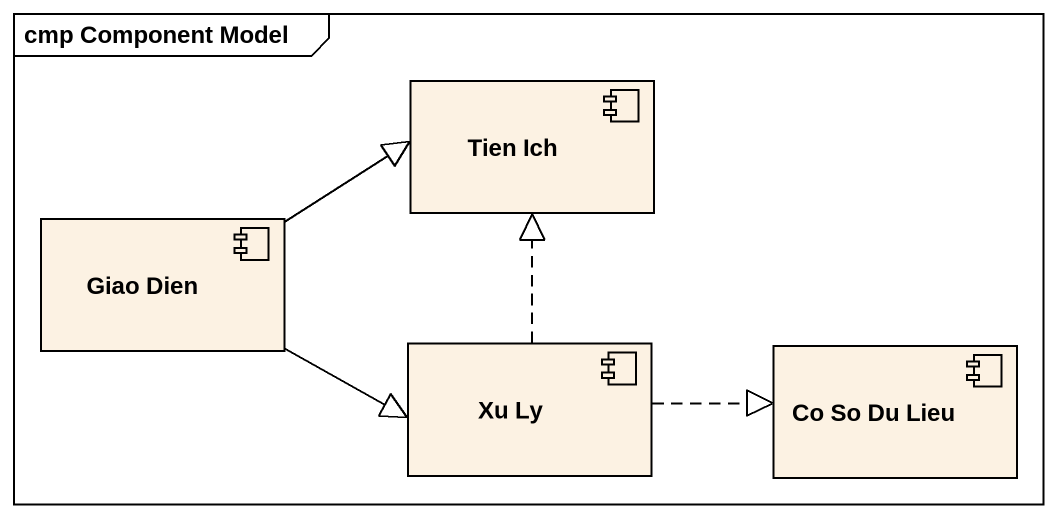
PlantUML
@startuml
mainframe cmp Component Model
component "Tien Ich" as Tien_Ich
component "Giao Dien" as Giao_Dien
component "Xu Ly" as Xu_Ly
component "Co So Du Lieu" as Co_So_Du_Lieu
Giao_Dien -right-|> Tien_Ich
Giao_Dien -right-|> Xu_Ly
Xu_Ly .up.|> Tien_Ich
Xu_Ly .right.|> Co_So_Du_Lieu
@enduml
